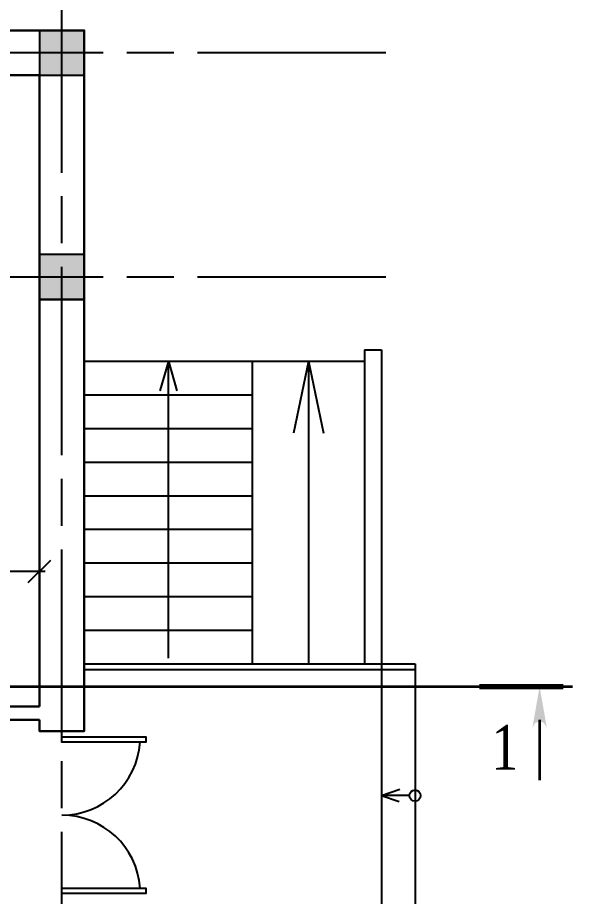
# Model space of a CAD drawing. Header units: inches. Extents: x 2870606 to 3671143, y -733551 to -473558.
# Drawn here: x 3212811 to 3217761, y -505948 to -498108 of the extents above; entities that cross this region are included whole.
import ezdxf

# ---------------------------------------------------------------- set-up
doc = ezdxf.new("R2010")
doc.units = ezdxf.units.IN
doc.header["$MEASUREMENT"] = 0
doc.linetypes.add('ACAD_ISO08W100', pattern=[36, 24, -3, 6, -3])
doc.styles.add('J~stule', font='dutch.ttf')
doc.styles.add('style1', font='times.ttf')
doc.linetypes.add('FENCELINE1', pattern='A,0.25,-0.1,[133,ltypeshp.shx,S=0.1,R=0,X=-0.1,Y=0],-0.1,1', length=1.45)
doc.dimstyles.new('J~style', dxfattribs={"dimscale": 100, "dimtxt": 2.5, "dimasz": 2, "dimexe": 0.55, "dimexo": 0.725, "dimtad": 1, "dimdec": 0, "dimdsep": 46, "dimtxsty": 'J~stule', "dimblk": 'OBLIQUE', "dimcen": 2, "dimdle": 0.5, "dimadec": 0, "dimazin": 0, "dimtfac": 1, "dimtdec": 0, "dimtmove": 0, "dimatfit": 3, "dimfxl": 1, "dimarcsym": 0})

# ---------------------------------------------------------------- blocks, each defined once
blk = doc.blocks.new('_Oblique')
at = {"color": 0, "linetype": 'ByBlock', "lineweight": -2}
blk.add_line((-0.5, -0.5), (0.5, 0.5), dxfattribs=at)
blk = doc.blocks.new('*D329')
at = {"color": 0, "lineweight": -2, "transparency": 16777216}
for p, q in [((3212447.9, -504303.1), (3212447.9, -498573.1)), ((3212934.1, -498623.1), (3212392.9, -498623.1)), ((3212934.1, -504253.1), (3212392.9, -504253.1))]:
    blk.add_line(p, q, dxfattribs=at)
at = {"layer": 'Defpoints', "color": 0, "lineweight": 35, "transparency": 16777216}
for p in [(3212447.9, -498623.1), (3213006.6, -498623.1), (3213006.6, -504253.1)]:
    blk.add_point(p, dxfattribs=at)
at = {"color": 0, "lineweight": -2, "transparency": 16777216, "xscale": 200, "yscale": 200, "zscale": 200}
for p, rotation in [((3212447.9, -498623.1), 90), ((3212447.9, -504253.1), 270)]:
    blk.add_blockref('_Oblique', p, dxfattribs=dict(at, rotation=rotation))
at = {"color": 0, "transparency": 16777216, "insert": (3212255.2, -501438.1), "char_height": 250, "attachment_point": 5, "rotation": 90, "style": 'J~stule'}
blk.add_mtext('5630', dxfattribs=at)
blk = doc.blocks.new('*D331')
at = {"color": 0, "lineweight": -2, "transparency": 16777216}
for p, q in [((3210206.6, -502505.2), (3210206.6, -503102.6)), ((3213006.6, -502595.6), (3213006.6, -503102.6)), ((3210156.6, -503047.6), (3213056.6, -503047.6))]:
    blk.add_line(p, q, dxfattribs=at)
at = {"layer": 'Defpoints', "color": 0, "lineweight": 35, "transparency": 16777216}
for p in [(3210206.6, -502432.7, -14.6), (3213006.6, -502523.1), (3213006.6, -503047.6)]:
    blk.add_point(p, dxfattribs=at)
at = {"color": 0, "lineweight": -2, "transparency": 16777216, "xscale": 200, "yscale": 200, "zscale": 200, "rotation": 180}
blk.add_blockref('_Oblique', (3210206.6, -503047.6), dxfattribs=at)
at = {"color": 0, "lineweight": -2, "transparency": 16777216, "xscale": 200, "yscale": 200, "zscale": 200}
blk.add_blockref('_Oblique', (3213006.6, -503047.6), dxfattribs=at)
at = {"color": 0, "transparency": 16777216, "insert": (3211606.6, -502857.4), "char_height": 250, "attachment_point": 5, "style": 'J~stule'}
blk.add_mtext('2800', dxfattribs=at)

msp = doc.modelspace()

# ---------------------------------------------------------------- hatches: boundary and pattern name
h = msp.add_hatch(color=256)
h.dxf.hatch_style = 1
h.paths.add_polyline_path([(3213406.57, -498623.13), (3213406.57, -498223.13), (3213006.57, -498223.13), (3213006.57, -498623.13)])
h = msp.add_hatch(color=256)
h.dxf.hatch_style = 1
h.paths.add_polyline_path([(3213406.57, -500623.13), (3213406.57, -500223.13), (3213006.57, -500223.13), (3213006.57, -500623.13)])

# ---------------------------------------------------------------- linework, layer by layer
at = {"color": 252, "linetype": 'ACAD_ISO08W100', "ltscale": 70}
for p, q in [((3213206.57, -524692.02), (3213206.57, -496403.85)), ((3216095.49, -498423.13), (3150201.8, -498423.13)), ((3216095.49, -500423.13), (3150201.8, -500423.13))]:
    msp.add_line(p, q, dxfattribs=at)
at = {"lineweight": 30}
for p, q in [((3213406.57, -500623.13), (3213006.57, -500623.13)), ((3213006.57, -504253.13), (3212206.53, -504253.13)), ((3212206.53, -504373.13, 58.88), (3213006.57, -504373.13, 58.88))]:
    msp.add_line(p, q, dxfattribs=at)
for p, q in [((3215906.57, -501073.11, 30.31), (3215906.57, -503873.11, 30.31)), ((3215906.57, -501073.11, 30.31), (3216056.57, -501073.11, 30.31)), ((3216056.57, -501073.11, 30.31), (3216056.57, -506223.13, 30.31)), ((3213406.57, -501173.11, 54.66), (3214906.57, -501173.11, 54.66)), ((3214156.57, -501173.11, 54.66), (3214081.45, -501437.68, 54.66)), ((3214156.57, -503823.11, 54.66), (3214156.57, -501173.11, 54.66)), ((3214156.57, -501173.11, 54.66), (3214231.69, -501437.68, 54.66)), ((3214906.57, -501173.11, 54.66), (3215906.57, -501173.11, 30.31)), ((3214906.57, -503873.11, 54.66), (3214906.57, -501173.11, 54.66)), ((3215406.57, -501173.11, 42.49), (3215271.88, -501814.95, 54.66)), ((3215406.57, -501173.11, 42.49), (3215406.57, -503873.11, 42.49)), ((3215406.57, -501173.11, 42.49), (3215541.26, -501814.95, 54.66)), ((3213406.57, -501473.11, 54.66), (3214906.57, -501473.11, 54.66)), ((3213406.57, -501773.11, 54.66), (3214906.57, -501773.11, 54.66)), ((3213406.57, -502073.11, 54.66), (3214906.57, -502073.11, 54.66)), ((3213406.57, -502373.11, 54.66), (3214906.57, -502373.11, 54.66)), ((3213406.57, -502673.11, 54.66), (3214906.57, -502673.11, 54.66)), ((3213406.57, -502973.11, 54.66), (3214906.57, -502973.11, 54.66)), ((3213406.57, -503273.11, 54.66), (3214906.57, -503273.11, 54.66)), ((3213406.57, -503573.11, 54.66), (3214906.57, -503573.11, 54.66)), ((3213406.57, -503873.11, 54.66), (3214906.57, -503873.11, 54.66)), ((3214906.57, -503873.11, 54.66), (3215906.57, -503873.11, 30.31)), ((3215906.57, -503873.11, 30.31), (3216356.57, -503873.11, 30.31)), ((3216056.57, -503873.11, 30.31), (3216056.57, -506223.13)), ((3216056.57, -503873.11, 30.31), (3216056.57, -506223.13)), ((3216356.57, -503873.11, 30.31), (3216356.57, -506223.13)), ((3216056.57, -505048.12, 15.15), (3216220.85, -504992.23, 15.15)), ((3216306.57, -505048.12, 15.15), (3216056.57, -505048.12, 15.15)), ((3216056.57, -505048.12, 15.15), (3216215.97, -505102.35, 15.15))]:
    msp.add_line(p, q)
at = {"linetype": 'FENCELINE1', "ltscale": 200}
msp.add_line((3213406.57, -503923.11, 91.19), (3216356.57, -503923.11, 19.35), dxfattribs=at)
at = {"color": 1, "lineweight": 35}
msp.add_line((3147957.41, -504076.79), (3217760.76, -504076.79), dxfattribs=at)
at = {"lineweight": 30}
for points in [[(3213406.57, -500623.13), (3213406.57, -498223.13), (3212456.57, -498223.13)], [(3213006.57, -500623.13), (3213006.57, -498623.13), (3212456.57, -498623.13)], [(3213006.57, -504253.13), (3213006.57, -500623.13), (3213406.57, -500623.13), (3213406.57, -504473.13), (3213006.57, -504473.13), (3213006.57, -504373.13)]]:
    msp.add_lwpolyline(points, dxfattribs=at)
for points in [[(3213006.57, -498223.13), (3213006.57, -498623.13), (3213406.57, -498623.13), (3213406.57, -498223.13)], [(3213006.57, -500223.13), (3213006.57, -500623.13), (3213406.57, -500623.13), (3213406.57, -500223.13)]]:
    msp.add_lwpolyline(points, close=True)
for points, const_width in [([(3217679.32, -504076.79), (3216929.32, -504076.79)], 50), ([(3217679.32, -504076.79), (3216929.32, -504076.79)], 50), ([(3217468.06, -504372.52), (3217468.06, -504911.85)], 22.5), ([(3217468.06, -504372.52), (3217468.06, -504911.85)], 22.5)]:
    msp.add_lwpolyline(points, dxfattribs=dict(const_width=const_width))
at = {"elevation": 109.33}
for points in [[(3213206.57, -504523.08), (3213956.57, -504523.08), (3213956.57, -504573.08), (3213206.57, -504573.08)], [(3213206.57, -505873.08), (3213956.57, -505873.08), (3213956.57, -505923.08), (3213206.57, -505923.08)]]:
    msp.add_lwpolyline(points, close=True, dxfattribs=at)
msp.add_circle((3216356.57, -505048.12, 15.15), 50)
for centre, start, end in [((3213206.57, -504523.08, 109.33), 270, 355.903956), ((3213206.57, -505923.08, 109.33), 4.096044, 90)]:
    msp.add_arc(centre, 700, start, end)
for points in [[(3217468.06, -504076.79), (3217403.8, -504441.22), (3217468.06, -504387.3), (3217430.36, -504399.29)], [(3217468.06, -504076.79), (3217403.8, -504441.22), (3217468.06, -504387.3), (3217430.36, -504399.29)], [(3217468.06, -504076.79), (3217468.06, -504387.3), (3217532.32, -504441.22), (3217505.76, -504399.29)], [(3217468.06, -504076.79), (3217468.06, -504387.3), (3217532.32, -504441.22), (3217505.76, -504399.29)]]:
    msp.add_solid(points)

# ---------------------------------------------------------------- texts
at = {"style": 'style1', "width": 0.8}
msp.add_text('1', height=400, dxfattribs=at).set_placement((3217037.32, -504818.08))

# ---------------------------------------------------------------- dimensions: what is measured, and where the dimension line sits
dim = msp.add_linear_dim(base=(3212447.86, -498623.13), p1=(3213006.57, -504253.13), p2=(3213006.57, -498623.13), angle=90, dimstyle='J~style', override={"dimdec": 1, "dimtdec": 1})
dim.commit()
dim.dimension.update_dxf_attribs({"geometry": '*D329', "text_midpoint": (3212255.16, -501438.13)})
dim = msp.add_linear_dim(base=(3213006.57, -503047.57), p1=(3210206.57, -502432.73, -14.56), p2=(3213006.57, -502523.11), dimstyle='J~style', override={"dimdec": 1, "dimtdec": 1})
dim.commit()
dim.dimension.update_dxf_attribs({"geometry": '*D331', "text_midpoint": (3211606.57, -502857.38)})

doc.saveas('drawing.dxf')
